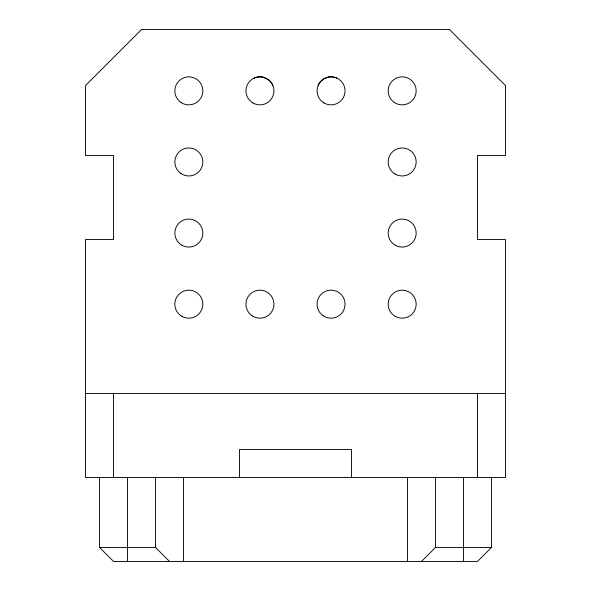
<?xml version="1.0" encoding="UTF-8"?>
<svg xmlns="http://www.w3.org/2000/svg" width="591" height="591" viewBox="0 0 591 591"><rect width="100%" height="100%" fill="white"/><g stroke="black" fill="none" stroke-linecap="round" stroke-linejoin="round"><path stroke-width="0.89" d="M421.479 561.45L435.471 547.451L435.471 477.469M491.461 477.469L491.461 547.451L477.469 561.45L113.531 561.45L99.539 547.451L99.539 477.469M321.452 80.672L324.37 78.559L328.057 77.185M85.54 393.48L505.46 393.48M99.539 547.451L155.529 547.451L169.521 561.45M435.471 547.451L491.461 547.451M262.943 77.185L268.417 79.711A20.655 14.605 0 0 1 272.82 85.555M477.469 393.48L477.469 477.469M463.47 477.469L463.47 561.45M407.48 477.469L407.48 561.45M351.49 477.469L351.49 449.47L239.51 449.47L239.51 477.469M183.52 477.469L183.52 561.45M155.529 477.469L155.529 547.451M127.53 477.469L127.53 561.45M113.531 393.48L113.531 477.469M328.02 77.081A10.786 7.624 0 0 1 337.461 78.455M253.539 78.455A10.786 7.624 0 0 1 262.98 77.081M318.143 85.547A21.564 15.248 0 0 1 321.423 80.657M141.53 29.55L85.54 85.54L85.54 155.529L113.531 155.529L113.531 239.51L85.54 239.51L85.54 477.469L505.46 477.469L505.46 239.51L477.469 239.51L477.469 155.529L505.46 155.529L505.46 85.54L449.47 29.55L141.53 29.55M323.211 315.771A13.999 13.999 0 0 0 345.018 305.178A13.999 13.999 0 0 0 324.939 291.585A13.999 13.999 0 0 0 323.211 315.771M252.948 316.303A13.999 13.999 0 0 0 273.943 304.18A13.999 13.999 0 0 0 252.948 292.057A13.999 13.999 0 0 0 252.948 316.303M252.948 102.982A13.999 13.999 0 0 0 273.943 90.859A13.999 13.999 0 0 0 252.948 78.736A13.999 13.999 0 0 0 252.948 102.982M324.053 102.982A13.999 13.999 0 0 0 345.048 90.859A13.999 13.999 0 0 0 324.053 78.736A13.999 13.999 0 0 0 324.053 102.982M181.843 316.303A13.999 13.999 0 0 0 202.839 304.18A13.999 13.999 0 0 0 181.843 292.057A13.999 13.999 0 0 0 181.843 316.303M181.843 245.191A13.999 13.999 0 0 0 202.839 233.068A13.999 13.999 0 0 0 181.843 220.953A13.999 13.999 0 0 0 181.843 245.191M180.994 173.555A13.999 13.999 0 0 0 202.802 162.961A13.999 13.999 0 0 0 182.722 149.375A13.999 13.999 0 0 0 180.994 173.555M180.994 102.45A13.999 13.999 0 0 0 202.802 91.856A13.999 13.999 0 0 0 182.722 78.271A13.999 13.999 0 0 0 180.994 102.45M394.315 102.45A13.999 13.999 0 0 0 416.123 91.856A13.999 13.999 0 0 0 396.044 78.271A13.999 13.999 0 0 0 394.315 102.45M395.165 174.086A13.999 13.999 0 0 0 416.16 161.964A13.999 13.999 0 0 0 395.165 149.841A13.999 13.999 0 0 0 395.165 174.086M395.165 245.191A13.999 13.999 0 0 0 416.16 233.068A13.999 13.999 0 0 0 395.165 220.953A13.999 13.999 0 0 0 395.165 245.191M395.165 316.303A13.999 13.999 0 0 0 416.16 304.18A13.999 13.999 0 0 0 395.165 292.057A13.999 13.999 0 0 0 395.165 316.303"/></g></svg>
